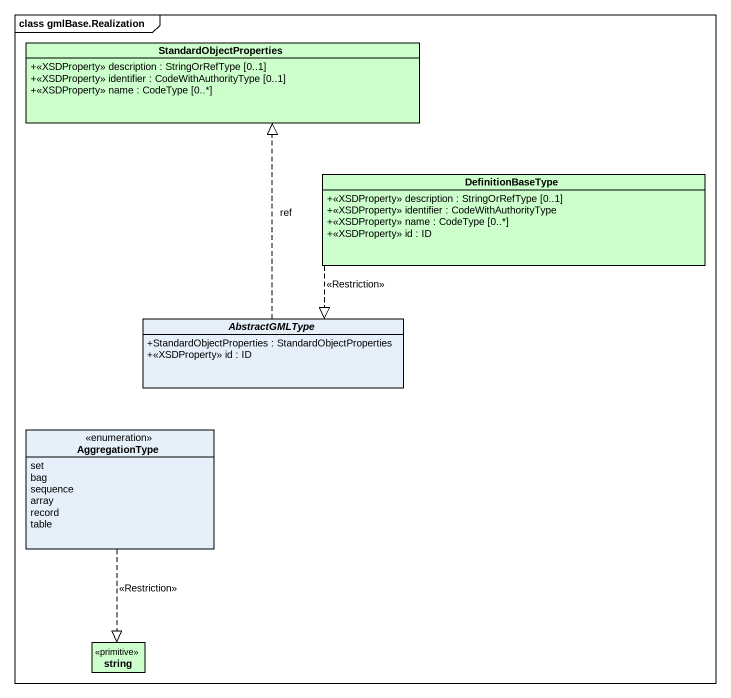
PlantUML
@startuml
mainframe class gmlBase.Realization
hide circle
hide empty members
skinparam classAttributeIconSize 0
class StandardObjectProperties #CCFFCC {
  +<<XSDProperty>> description : StringOrRefType [0..1]
  +<<XSDProperty>> identifier : CodeWithAuthorityType [0..1]
  +<<XSDProperty>> name : CodeType [0..*]
}
class DefinitionBaseType #CCFFCC {
  +<<XSDProperty>> description : StringOrRefType [0..1]
  +<<XSDProperty>> identifier : CodeWithAuthorityType
  +<<XSDProperty>> name : CodeType [0..*]
  +<<XSDProperty>> id : ID
}
abstract class AbstractGMLType {
  +StandardObjectProperties : StandardObjectProperties
  +<<XSDProperty>> id : ID
}
enum AggregationType {
  set
  bag
  sequence
  array
  record
  table
}
class string <<primitive>> #CCFFCC
DefinitionBaseType .left.|> AbstractGMLType : <<Restriction>>
AbstractGMLType .up.|> StandardObjectProperties : ref
AggregationType ..|> string : <<Restriction>>
@enduml
